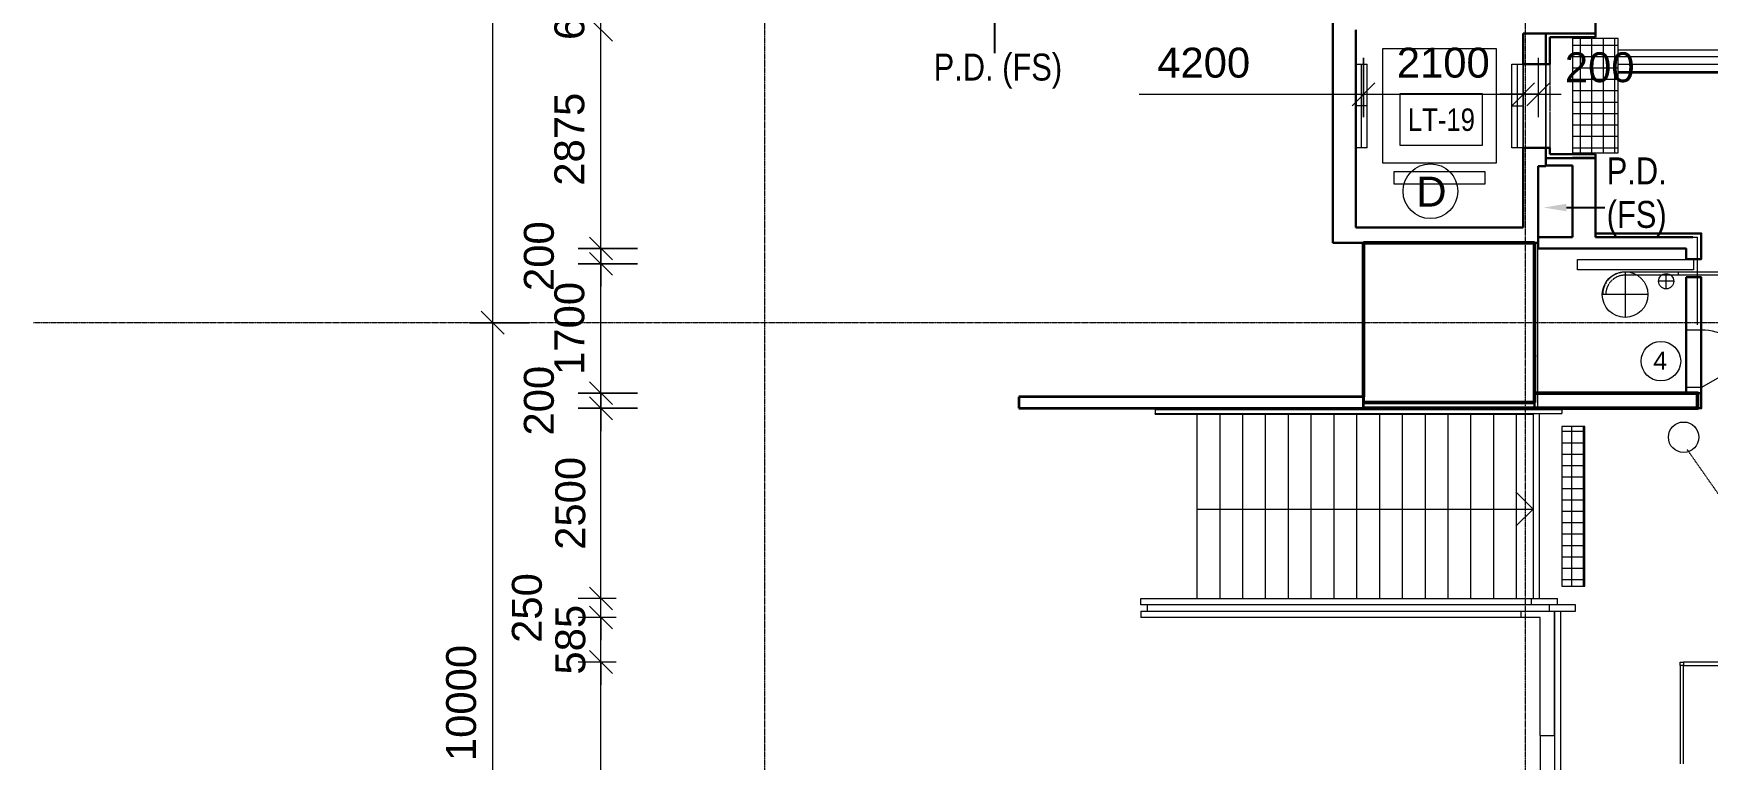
# Model space of a CAD drawing. Header units: millimetres. Extents: x -11708 to 484395, y -10237143 to 211873.
# Drawn here: x 135122 to 157135, y 26763 to 36308 of the extents above; entities that cross this region are included whole.
import ezdxf
from ezdxf import colors
from ezdxf.entities.mleader import LeaderData, LeaderLine
from ezdxf.math import Vec2, Vec3

# ---------------------------------------------------------------- set-up
doc = ezdxf.new("R2010")
doc.units = ezdxf.units.MM
for name, pattern in [('Dash2', [3, 1.5, -1.5]), ('Grid Line', [21, 12, -3, 3, -3]), ('Long Dash', [13.5, 9, -4.5]), ('Overhead', [1.8, 1.2, -0.6])]:
    doc.linetypes.add(name, pattern=pattern)
for name, color, linetype, lineweight in [('0-1', 7, 'Continuous', 5), ('0-2', 7, 'Continuous', 13), ('0-4', 7, 'Continuous', 18), ('A-325-M_DOOR', 31, 'Continuous', 5), ('A-ANNO-DIMS', 7, 'Continuous', 9), ('A-ANNO-DIMS-1', 7, 'Continuous', 5), ('A-ANNO-NOTE', 7, 'Continuous', 5), ('A-DETL', 102, 'Continuous', 5), ('A-DETL-GENF', 7, 'Continuous', 5), ('A-DETL-HDLN-1', 7, 'Dash2', 5), ('A-DOOR', 7, 'Continuous', 5), ('A-DOOR-1', 7, 'Continuous', 9), ('A-DOOR-HDLN', 7, 'Long Dash', 5), ('A-FLOR', 7, 'Continuous', 18), ('A-FLOR-HRAL', 7, 'Continuous', 5), ('A-GENM-1', 7, 'Continuous', 18), ('A-GENM-2', 7, 'Continuous', 9), ('A-GLAZ-CURT-2', 7, 'Continuous', 9), ('Dims-B1-FPARTPLANAT_8-6mPD_dwg-1', 7, 'Continuous', 5), ('G-ANNO-TEXT', 7, 'Continuous', 5), ('I-WALL', 7, 'Continuous', 9), ('I-WALL-3', 7, 'Continuous', 30), ('OAP0503_', 210, 'Continuous', 35), ('OAP280_C', 210, 'Continuous', 50), ('Q-SPCQ', 7, 'Continuous', 5), ('Q-SPCQ-HDLN', 7, 'Overhead', 5), ('S-COLS-3', 7, 'Continuous', 35), ('S-GRID-1', 7, 'Grid Line', 5), ('S-STRS', 7, 'Continuous', 5), ('S-STRS-2', 7, 'Overhead', 5)]:
    doc.layers.add(name, color=color, linetype=linetype, lineweight=lineweight)
doc.layers.add('A-FLOR-HRAL-1', color=7, linetype='Continuous', lineweight=5, true_color=0xdfbfff)
doc.styles.add('Arial', font='arial.ttf', dxfattribs={"height": 491.766467})
doc.styles.add('Arial Narrow', font='ARIALN.TTF', dxfattribs={"height": 353.981763})
doc.styles.add('Arial Narrow_1', font='ARIALN.TTF', dxfattribs={"height": 294.984802})
doc.styles.add('Arial_1', font='arial.ttf', dxfattribs={"height": 393.413174})
doc.styles.add('Arial_7', font='arial.ttf', dxfattribs={"height": 1.967066})
doc.dimstyles.new('Diagonal_-_2_0mm_Arial', dxfattribs={"dimscale": 304.8, "dimtxt": 500, "dimasz": 0.984252, "dimexe": 0.984252, "dimexo": 0.984252, "dimgap": 0.656168, "dimtad": 1, "dimdec": 0, "dimrnd": 5, "dimzin": 0, "dimdsep": 46, "dimtxsty": 'Arial', "dimblk1": 'OBLIQUE', "dimblk2": 'OBLIQUE', "dimsah": 1, "dimcen": 0.09, "dimdle": 0.656168, "dimadec": 0, "dimazin": 0, "dimtfac": 1, "dimtdec": 4, "dimtix": 1, "dimtmove": 0, "dimatfit": 3, "dimfxl": 1, "dimtvp": 1, "dimtolj": 1, "dimtzin": 0, "dimarcsym": 2})

# ---------------------------------------------------------------- blocks, each defined once
blk = doc.blocks.new('Dims-B1-FPARTPLANAT_8-6mPD_dwg__Oblique-5772989-B1_F PART PLAN AT _8_6mPD')
at = {"layer": 'A-ANNO-DIMS-1'}
blk.add_line((-0.5, -0.5), (0.5, 0.5), dxfattribs=at)
blk = doc.blocks.new('_Oblique')
at = {"color": 0, "linetype": 'ByBlock', "lineweight": -2}
blk.add_line((-0.5, -0.5), (0.5, 0.5), dxfattribs=at)
blk = doc.blocks.new('*D363')
at = {"layer": 'A-ANNO-DIMS', "color": 0, "lineweight": -2, "transparency": 16777216}
for p, q in [((64700, 28880), (64700, 29180)), ((64900, 28880), (64400, 28880)), ((64700, 28631), (64700, 28880)), ((64900, 28631), (64400, 28631)), ((64700, 28631), (64700, 28331))]:
    blk.add_line(p, q, dxfattribs=at)
at = {"layer": 'Defpoints', "color": 0, "transparency": 16777216}
for p in [(64700, 28880), (65200, 28880), (65200, 28631)]:
    blk.add_point(p, dxfattribs=at)
at = {"layer": 'A-ANNO-DIMS', "color": 0, "lineweight": -2, "transparency": 16777216, "xscale": 299.9999999999999, "yscale": 299.9999999999999, "zscale": 299.9999999999999}
for p, rotation in [((64700, 28880), 270), ((64700, 28631), 90)]:
    blk.add_blockref('_Oblique', p, dxfattribs=dict(at, rotation=rotation))
at = {"layer": 'A-ANNO-DIMS', "color": 0, "transparency": 16777216, "insert": (63728, 28755), "char_height": 491.77, "attachment_point": 5, "rotation": 90, "style": 'Arial'}
blk.add_mtext('\\A1;{\\H0.8x;250}', dxfattribs=at)
blk = doc.blocks.new('*D364')
at = {"layer": 'A-ANNO-DIMS', "color": 0, "lineweight": -2, "transparency": 16777216}
for p, q in [((64700, 28631), (64700, 28931)), ((64900, 28631), (64400, 28631)), ((64700, 28045), (64700, 28631)), ((64900, 28045), (64400, 28045)), ((64700, 28045), (64700, 27745))]:
    blk.add_line(p, q, dxfattribs=at)
at = {"layer": 'Defpoints', "color": 0, "transparency": 16777216}
for p in [(64700, 28631), (65200, 28631), (65200, 28045)]:
    blk.add_point(p, dxfattribs=at)
at = {"layer": 'A-ANNO-DIMS', "color": 0, "lineweight": -2, "transparency": 16777216, "xscale": 299.9999999999999, "yscale": 299.9999999999999, "zscale": 299.9999999999999}
for p, rotation in [((64700, 28631), 270), ((64700, 28045), 90)]:
    blk.add_blockref('_Oblique', p, dxfattribs=dict(at, rotation=rotation))
at = {"layer": 'A-ANNO-DIMS', "color": 0, "transparency": 16777216, "insert": (64299, 28338), "char_height": 491.77, "attachment_point": 5, "rotation": 90, "style": 'Arial'}
blk.add_mtext('\\A1;{\\H0.8x;585}', dxfattribs=at)
blk = doc.blocks.new('*D365')
at = {"layer": 'A-ANNO-DIMS', "color": 0, "lineweight": -2, "transparency": 16777216}
for p, q in [((64700, 18514), (64700, 28245)), ((64900, 28045), (64400, 28045)), ((64900, 18714), (64400, 18714))]:
    blk.add_line(p, q, dxfattribs=at)
at = {"layer": 'Defpoints', "color": 0, "transparency": 16777216}
for p in [(64700, 28045), (65200, 28045), (65200, 18714)]:
    blk.add_point(p, dxfattribs=at)
at = {"layer": 'A-ANNO-DIMS', "color": 0, "lineweight": -2, "transparency": 16777216, "xscale": 299.9999999999999, "yscale": 299.9999999999999, "zscale": 299.9999999999999}
for p, rotation in [((64700, 28045), 90), ((64700, 18714), 270)]:
    blk.add_blockref('_Oblique', p, dxfattribs=dict(at, rotation=rotation))
at = {"layer": 'A-ANNO-DIMS', "color": 0, "transparency": 16777216, "insert": (64299, 23379), "char_height": 491.77, "attachment_point": 5, "rotation": 90, "style": 'Arial'}
blk.add_mtext('\\A1;{\\H0.8x;9330}', dxfattribs=at)
blk = doc.blocks.new('*D368')
at = {"layer": 'A-ANNO-DIMS', "color": 0, "lineweight": -2, "transparency": 16777216}
for p, q in [((64700, 28680), (64700, 31581)), ((64900, 31381), (64400, 31381)), ((64900, 28880), (64400, 28880))]:
    blk.add_line(p, q, dxfattribs=at)
at = {"layer": 'Defpoints', "color": 0, "transparency": 16777216}
for p in [(64700, 31381), (65200, 31381), (65200, 28880)]:
    blk.add_point(p, dxfattribs=at)
at = {"layer": 'A-ANNO-DIMS', "color": 0, "lineweight": -2, "transparency": 16777216, "xscale": 299.9999999999999, "yscale": 299.9999999999999, "zscale": 299.9999999999999}
for p, rotation in [((64700, 31381), 90), ((64700, 28880), 270)]:
    blk.add_blockref('_Oblique', p, dxfattribs=dict(at, rotation=rotation))
at = {"layer": 'A-ANNO-DIMS', "color": 0, "transparency": 16777216, "insert": (64299, 30131), "char_height": 491.77, "attachment_point": 5, "rotation": 90, "style": 'Arial'}
blk.add_mtext('\\A1;{\\H0.8x;2500}', dxfattribs=at)
blk = doc.blocks.new('ARC_ANN_SYMB_LIFT_ACCESSIBLE - DISABILITY-LIFT-5376428-B1_F PART PLAN AT _8_6mPD')
at = {"layer": 'A-ANNO-NOTE'}
blk.add_circle((0, 0), 1.8, dxfattribs=at)
at = {"layer": 'A-ANNO-NOTE', "insert": (0.07, 0.96), "char_height": 1.97, "width": 2.352, "attachment_point": 2, "line_spacing_factor": 0.938532, "style": 'Arial_7'}
blk.add_mtext('D', dxfattribs=at)
blk = doc.blocks.new('ARC_OPN_INT - 1100x2500-30524581-B1_F PART PLAN AT _8_6mPD')
at = {"layer": 'A-DOOR-HDLN'}
for p, q in [((-550, 25), (550, 25)), ((-550, -25), (550, -25))]:
    blk.add_line(p, q, dxfattribs=at)
blk = doc.blocks.new('Railing - Railing-25996290-B1_F PART PLAN AT _8_6mPD')
at = {"layer": 'A-FLOR-HRAL-1'}
h = blk.add_hatch(color=256, dxfattribs=at)
h.paths.add_polyline_path([(72186, 31306), (72186, 31314), (71986, 31314), (71986, 31306)], flags=0)
h.paths.add_polyline_path([(72186, 31364), (72186, 31371), (71986, 31371), (71986, 31364)], flags=0)
h = blk.add_hatch(color=256, dxfattribs=at)
h.paths.add_polyline_path([(76956, 31306), (76956, 31314), (76747, 31314), (76747, 31306), (76956, 31306)], flags=0)
h.paths.add_polyline_path([(76736, 31306), (76736, 31314), (76447, 31314), (76447, 31306), (76736, 31306)], flags=0)
h.paths.add_polyline_path([(76436, 31306), (76436, 31314), (76147, 31314), (76147, 31306), (76436, 31306)], flags=0)
h.paths.add_polyline_path([(76136, 31306), (76136, 31314), (75847, 31314), (75847, 31306), (76136, 31306)], flags=0)
h.paths.add_polyline_path([(75836, 31306), (75836, 31314), (75547, 31314), (75547, 31306), (75836, 31306)], flags=0)
h.paths.add_polyline_path([(75536, 31306), (75536, 31314), (75247, 31314), (75247, 31306), (75536, 31306)], flags=0)
h.paths.add_polyline_path([(75236, 31306), (75236, 31314), (74947, 31314), (74947, 31306), (75236, 31306)], flags=0)
h.paths.add_polyline_path([(74936, 31306), (74936, 31314), (74647, 31314), (74647, 31306), (74936, 31306)], flags=0)
h.paths.add_polyline_path([(74636, 31306), (74636, 31314), (74347, 31314), (74347, 31306), (74636, 31306)], flags=0)
h.paths.add_polyline_path([(74336, 31306), (74336, 31314), (74047, 31314), (74047, 31306), (74336, 31306)], flags=0)
h.paths.add_polyline_path([(74036, 31306), (74036, 31314), (73747, 31314), (73747, 31306), (74036, 31306)], flags=0)
h.paths.add_polyline_path([(73736, 31306), (73736, 31314), (73447, 31314), (73447, 31306), (73736, 31306)], flags=0)
h.paths.add_polyline_path([(73436, 31306), (73436, 31314), (73147, 31314), (73147, 31306), (73436, 31306)], flags=0)
h.paths.add_polyline_path([(73136, 31306), (73136, 31314), (72847, 31314), (72847, 31306), (73136, 31306)], flags=0)
h.paths.add_polyline_path([(72836, 31306), (72836, 31314), (72547, 31314), (72547, 31306), (72836, 31306)], flags=0)
h.paths.add_polyline_path([(72536, 31306), (72536, 31314), (72186, 31314), (72186, 31306), (72536, 31306)], flags=0)
h.paths.add_polyline_path([(76956, 31364), (76956, 31371), (76747, 31371), (76747, 31364), (76956, 31364)], flags=0)
h.paths.add_polyline_path([(76736, 31364), (76736, 31371), (76447, 31371), (76447, 31364), (76736, 31364)], flags=0)
h.paths.add_polyline_path([(76436, 31364), (76436, 31371), (76147, 31371), (76147, 31364), (76436, 31364)], flags=0)
h.paths.add_polyline_path([(76136, 31364), (76136, 31371), (75847, 31371), (75847, 31364), (76136, 31364)], flags=0)
h.paths.add_polyline_path([(75836, 31364), (75836, 31371), (75547, 31371), (75547, 31364), (75836, 31364)], flags=0)
h.paths.add_polyline_path([(75536, 31364), (75536, 31371), (75247, 31371), (75247, 31364), (75536, 31364)], flags=0)
h.paths.add_polyline_path([(75236, 31364), (75236, 31371), (74947, 31371), (74947, 31364), (75236, 31364)], flags=0)
h.paths.add_polyline_path([(74936, 31364), (74936, 31371), (74647, 31371), (74647, 31364), (74936, 31364)], flags=0)
h.paths.add_polyline_path([(74636, 31364), (74636, 31371), (74347, 31371), (74347, 31364), (74636, 31364)], flags=0)
h.paths.add_polyline_path([(74336, 31364), (74336, 31371), (74047, 31371), (74047, 31364), (74336, 31364)], flags=0)
h.paths.add_polyline_path([(74036, 31364), (74036, 31371), (73747, 31371), (73747, 31364), (74036, 31364)], flags=0)
h.paths.add_polyline_path([(73736, 31364), (73736, 31371), (73447, 31371), (73447, 31364), (73736, 31364)], flags=0)
h.paths.add_polyline_path([(73436, 31364), (73436, 31371), (73147, 31371), (73147, 31364), (73436, 31364)], flags=0)
h.paths.add_polyline_path([(73136, 31364), (73136, 31371), (72847, 31371), (72847, 31364), (73136, 31364)], flags=0)
h.paths.add_polyline_path([(72836, 31364), (72836, 31364), (72836, 31371), (72547, 31371), (72547, 31364)], flags=0)
h.paths.add_polyline_path([(72536, 31364), (72536, 31364), (72536, 31371), (72186, 31371), (72186, 31364)], flags=0)
at = {"layer": 'A-FLOR-HRAL'}
for p, q in [((71986, 31371), (72186, 31371)), ((71986, 31364), (71986, 31371)), ((71986, 31306), (71986, 31314)), ((71986, 31306), (72186, 31306)), ((72186, 31371), (72536, 31371)), ((72186, 31306), (72536, 31306)), ((72546, 31371), (72836, 31371)), ((72546, 31306), (72836, 31306)), ((72846, 31371), (73136, 31371)), ((72846, 31306), (73136, 31306)), ((73146, 31371), (73436, 31371)), ((73146, 31306), (73436, 31306)), ((73446, 31371), (73736, 31371)), ((73446, 31306), (73736, 31306)), ((73746, 31371), (74036, 31371)), ((73746, 31306), (74036, 31306)), ((74046, 31371), (74336, 31371)), ((74046, 31306), (74336, 31306)), ((74346, 31371), (74636, 31371)), ((74346, 31306), (74636, 31306)), ((74646, 31371), (74936, 31371)), ((74646, 31306), (74936, 31306)), ((74946, 31371), (75236, 31371)), ((74946, 31306), (75236, 31306)), ((75246, 31371), (75536, 31371)), ((75246, 31306), (75536, 31306)), ((75546, 31371), (75836, 31371)), ((75546, 31306), (75836, 31306)), ((75846, 31371), (76136, 31371)), ((75846, 31306), (76136, 31306)), ((76146, 31371), (76436, 31371)), ((76146, 31306), (76436, 31306)), ((76446, 31371), (76736, 31371)), ((76446, 31306), (76736, 31306)), ((76746, 31371), (76956, 31371)), ((76746, 31306), (76956, 31306))]:
    blk.add_line(p, q, dxfattribs=at)
blk = doc.blocks.new('Top Rail Type - Top Rail_Internal_-25996295-B1_F PART PLAN AT _8_6mPD')
at = {"layer": 'A-FLOR-HRAL'}
for p, q in [((71986, 31364), (71986, 31314)), ((71986, 31364), (72186, 31364)), ((71986, 31314), (72186, 31314)), ((72186, 31364), (77036, 31364)), ((72186, 31314), (77036, 31314)), ((77036, 31364), (77336, 31364)), ((77036, 31314), (77336, 31314)), ((77336, 31364), (77336, 31314))]:
    blk.add_line(p, q, dxfattribs=at)
blk = doc.blocks.new('IP_STR_ADD_CONC_B101 - IP_STR_ADD_CONC_B101-4694281-B1_F PART PLAN AT _8_6mPD')
at = {"layer": 'A-GENM-2'}
h = blk.add_hatch(dxfattribs=at)
h.set_pattern_fill('FP_22', color=256, style=0, pattern_type=2)
h.set_pattern_definition([(50, (77884.1, 0), (1457.472, -127.512), [152.4, -1676.4]), (355, (77884.1, 0), (-281.94, 1528.454), [121.92, -1341.12]), (100.452, (78005.5, -10.6), (1175.517, 1400.953), [129.52, -1424.72]), (46.185, (77884, 406.4), (2168.64, -336.3), [228.6, -2514.6]), (96.636, (78064.8, 378.4), (1899.22, 1979.42), [194.28, -2137.08]), (351.185, (77884, 406.4), (1899.2, 1979.44), [182.88, -2011.68]), (21, (78087.3, 304.8), (1212.915, -818.12), [152.4, -1676.4]), (326, (78087.3, 304.8), (494.42, 1473.504), [121.92, -1341.12]), (71.452, (78188.4, 236.6), (1707.326, 655.4), [129.52, -1424.72]), (37.5, (77884.1, 0), (24.709, 676.44), [67.056, -1257.808, 67.056, -1294.384, -1346.2]), (37.5, (77884.1, 0), (24.709, 676.44), [-2686.304, 67.056, -1279.144]), (7.5, (77884.1, 0), (534.558, 801.444), [67.056, -709.168, 67.056, -1227.328, -513.08]), (7.5, (77884.1, 0), (534.558, 801.444), [-2070.608, 67.056, -446.024]), (327.5, (77430.95, -0.002), (1084.7275, -45.831), [67.056, -440.944, 67.056, -1517.904, -2103.12]), (327.5, (77430.95, -0.002), (1084.7275, -45.831), [-2092.96, 67.056, -2036.064]), (317.5, (77227.75, -0.003), (1185.035, 203.414), [67.056, -593.344, 67.056, -985.52, -1493.52]), (317.5, (77227.75, -0.003), (1185.035, 203.414), [-1712.976, 67.056, -1426.464])])
h.paths.add_polyline_path([(77020, 31381), (77020, 33556), (76975, 33556), (76975, 31456), (74725, 31456), (74725, 31381), (76731, 31381)], flags=0)
at = {"layer": 'A-GENM-1'}
for p, q in [((77020, 33556), (76975, 33556)), ((76975, 33556), (76975, 31456)), ((77020, 31381), (77020, 33556)), ((76975, 31456), (74725, 31456)), ((74725, 31456), (74725, 31381)), ((74725, 31381), (77020, 31381))]:
    blk.add_line(p, q, dxfattribs=at)
blk = doc.blocks.new('ARC_DOR_INT_ELEVATOR - 1100 x 2500-28348086-B1_F PART PLAN AT _8_6mPD')
at = {"layer": 'A-DOOR'}
for p, q in [((-550, 150), (550, 150)), ((-550, -150), (550, -150))]:
    blk.add_line(p, q, dxfattribs=at)
blk = doc.blocks.new('ARC_LIFT_2 PANEL_CENTER - LT-19 - 1500 x 1500mm-30691968-B1_F PART PLAN AT _8_6mPD')
at = {"layer": 'Q-SPCQ'}
for p, q in [((-570, -150), (-570, 0)), ((-20, -150), (-20, 0)), ((530, 0), (530, -150)), ((-570, -75), (530, -75)), ((-570, -150), (530, -150)), ((730, -350), (-770, -350)), ((-770, -350), (-770, -1850)), ((730, -1850), (730, -350)), ((-885, -500), (-1045, -500)), ((-1045, -500), (-1045, -1700)), ((-885, -1700), (-885, -500)), ((-1045, -1700), (-885, -1700)), ((-770, -1850), (730, -1850)), ((-570, -2200), (-570, -2050)), ((-570, -2050), (530, -2050)), ((-570, -2125), (530, -2125)), ((-570, -2200), (530, -2200)), ((-20, -2050), (-20, -2200)), ((530, -2050), (530, -2200))]:
    blk.add_line(p, q, dxfattribs=at)
blk = doc.blocks.new('A$C41A67BAA')
at = {"layer": 'OAP0503_'}
for p, q in [((-2125, 19025), (-6655, 19025)), ((-6655, 19025), (-6655, 18875)), ((-2125, 18875), (-2125, 19025)), ((-6655, 18875), (-2125, 18875))]:
    blk.add_line(p, q, dxfattribs=at)
at = {"layer": 'OAP280_C'}
for p, q in [((125, 21050), (-2125, 21050)), ((-2125, 21050), (-2125, 19025)), ((125, 18950), (125, 21050)), ((-2125, 18950), (125, 18950))]:
    blk.add_line(p, q, dxfattribs=at)
blk.add_lwpolyline([(129, 19075), (2269, 19075), (2269, 18875), (-2125, 18875)], dxfattribs=at)
blk = doc.blocks.new('ARC_ANN_FIRE-RATING_four_ - none-909737-B2_F PLAN _1 OF 2_')
at = {"layer": 'A-ANNO-NOTE'}
blk.add_circle((0, 0), 1.3, dxfattribs=at)
at = {"layer": 'A-ANNO-NOTE', "insert": (-0.05, 0.62), "char_height": 1.18, "width": 1.0944, "attachment_point": 2, "line_spacing_factor": 0.938532, "style": 'Arial_7'}
blk.add_mtext('4', dxfattribs=at)
blk = doc.blocks.new('Dims-B1-FPARTPLANAT_8-6mPD_dwg-5616331-B1_F PART PLAN AT _8_6mPD')
at = {"layer": 'A-ANNO-DIMS-1'}
for p, q in [((63276.2, 32306.2), (63276.2, 42706.2)), ((64700, 33280.8), (64700, 36555.8)), ((77025.6, 35989.8), (77025.6, 35208.9)), ((71778.6, 35508.9), (74925.6, 35508.9)), ((63276.2, 22306.2), (63276.2, 32706.2))]:
    blk.add_line(p, q, dxfattribs=at)
at = {"layer": 'A-ANNO-DIMS-1', "flags": 128}
for points in [[(64700, 36055.8), (64700, 36355.8), (64700, 37005.8), (64700, 37205.8), (64700, 38355.4), (64700, 38555.4), (64700, 38855.4)], [(74525.6, 35508.9), (77025.6, 35508.9), (77325.6, 35508.9)], [(77025.6, 35508.9), (76825.6, 35508.9), (76525.6, 35508.9)], [(64700, 31380.8), (64700, 33480.8), (64700, 33780.8)], [(64700, 33480.8), (64700, 33280.8), (64700, 32980.8)], [(64700, 31580.8), (64700, 31380.8), (64700, 31080.8)]]:
    blk.add_lwpolyline(points, dxfattribs=at)
for points in [[(74725.6, 35208.9), (74725.6, 35989.8)], [(76825.6, 35208.9), (76825.6, 35989.8)], [(64400, 33480.8), (65181, 33480.8)], [(64400, 33280.8), (65181, 33280.8)], [(62976.2, 32506.2), (63757.2, 32506.2)], [(64400, 31580.8), (65181, 31580.8)], [(64400, 31380.8), (65181, 31380.8)]]:
    blk.add_lwpolyline(points, close=True, dxfattribs=at)
for p, xscale, yscale, zscale, rotation in [((64700, 36355.8), 300.0000000000002, 300.0000000000002, 300.0000000000002, 90), ((64700, 36355.8), 300.0000000000002, 300.0000000000002, 300.0000000000002, 90), ((74725.6, 35508.9), 300, 300, 300, 180), ((77025.6, 35508.9), 300, 300, 300, 180), ((64700, 33480.8), 300, 300, 300, 270), ((64700, 33480.8), 300, 300, 300, 270), ((64700, 33280.8), 300.0000000000002, 300.0000000000002, 300.0000000000002, 90), ((64700, 33280.8), 300.0000000000002, 300.0000000000002, 300.0000000000002, 90), ((63276.2, 32506.2), 300.0000000000002, 300.0000000000002, 300.0000000000002, 90), ((63276.2, 32506.2), 300, 300, 300, 270), ((64700, 31580.8), 300, 300, 300, 270), ((64700, 31580.8), 300, 300, 300, 270), ((64700, 31380.8), 300.0000000000002, 300.0000000000002, 300.0000000000002, 90), ((64700, 31380.8), 300.0000000000002, 300.0000000000002, 300.0000000000002, 90)]:
    blk.add_blockref('Dims-B1-FPARTPLANAT_8-6mPD_dwg__Oblique-5772989-B1_F PART PLAN AT _8_6mPD', p, dxfattribs=dict(xscale=xscale, yscale=yscale, zscale=zscale, rotation=rotation))
at = {"xscale": 300, "yscale": 300, "zscale": 300}
for p in [(74725.6, 35508.9), (76825.6, 35508.9), (76825.6, 35508.9)]:
    blk.add_blockref('Dims-B1-FPARTPLANAT_8-6mPD_dwg__Oblique-5772989-B1_F PART PLAN AT _8_6mPD', p, dxfattribs=at)
at = {"layer": 'A-ANNO-DIMS-1', "char_height": 393.41, "attachment_point": 2, "rotation": 90, "line_spacing_factor": 0.938532, "style": 'Arial_1'}
for s, insert, width in [('650', (64087.3, 36680.8), 1094.4), ('2875', (64087.3, 34918.3), 1459.2), ('200', (63686.4, 33380.8), 1094.4), ('1700', (64087.3, 32430.8), 1459.2), ('200', (63686.4, 31480.8), 1094.4), ('10000', (62663.5, 27506.2), 1824)]:
    blk.add_mtext(s, dxfattribs=dict(at, insert=insert, width=width))
at = {"layer": 'A-ANNO-DIMS-1', "char_height": 393.41, "attachment_point": 2, "line_spacing_factor": 0.938532, "style": 'Arial_1'}
for s, insert, width in [('4200', (72625.6, 36121.6), 1459.2), ('2100', (75775.6, 36121.6), 1459.2), ('200', (77832.8, 36061.2), 1094.4)]:
    blk.add_mtext(s, dxfattribs=dict(at, insert=insert, width=width))
at = {"layer": 'A-ANNO-DIMS'}
for base, p1, p2, picture, middle in [((64700.1, 31380.8), (65200.1, 28880.4), (65200.1, 31380.8), '*D368', (64299.2, 30130.6)), ((64700, 28630.6), (65200.1, 28044.6), (65200, 28630.6), '*D364', (64299.1, 28337.6)), ((64700, 28044.6), (65200.1, 18713.8), (65200.1, 28044.6), '*D365', (64299, 23379.2))]:
    dim = blk.add_linear_dim(base=base, p1=p1, p2=p2, angle=90, text='{\\H0.8x;<>}', dimstyle='Diagonal_-_2_0mm_Arial', override={"dimpost": '<>', "dimtmove": 1, "dimarcsym": 2}, dxfattribs=at)
    dim.commit()
    dim.dimension.update_dxf_attribs({"geometry": picture, "text_midpoint": middle})
dim = blk.add_linear_dim(base=(64700, 28880.4), p1=(65200, 28630.6), p2=(65200.1, 28880.4), angle=90, text='{\\H0.8x;<>}', dimstyle='Diagonal_-_2_0mm_Arial', override={"dimpost": '<>', "dimtmove": 1}, dxfattribs=at)
dim.commit()
dim.dimension.update_dxf_attribs({"geometry": '*D363', "text_midpoint": (64128.7, 28755.5), "dimtype": 128})

msp = doc.modelspace()

# ---------------------------------------------------------------- hatches: boundary and pattern name
at = {"layer": 'A-DETL-GENF'}
h = msp.add_hatch(dxfattribs=at)
h.set_pattern_fill('FP_30', color=256, style=0, pattern_type=2)
h.set_pattern_definition([(90, (274752.27, 9028.29), (-150, 9e-15), []), (180, (274752.27, 9028.29), (2e-14, -150), [])])
h.paths.add_polyline_path([(155520, 29043.1), (155520, 31143.1), (155220, 31143.1), (155220, 29043.1)])

# ---------------------------------------------------------------- linework, layer by layer
at = {"layer": 'A-325-M_DOOR', "lineweight": 9}
for p, q in [((157053.1, 32409), (156853.1, 32409)), ((157053.1, 31653.8), (157707.1, 32031.4)), ((157053.1, 31653.8), (156853.1, 31653.8))]:
    msp.add_line(p, q, dxfattribs=at)
msp.add_arc((157053.1, 31653.8), 755.2, 30.00005, 90.00039, dxfattribs=at)
at = {"layer": 'A-DETL'}
for p, q in [((155359.7, 36240.3), (155359.7, 35640.3)), ((155959.7, 36240.3), (155359.7, 36240.3)), ((155959.7, 35640.3), (155959.7, 36240.3)), ((162259.7, 36090.3), (155959.7, 36090.3)), ((155959.7, 35790.3), (162259.7, 35790.3)), ((155359.7, 35640.3), (155359.7, 35040.3)), ((155959.7, 35040.3), (155959.7, 35640.3)), ((155359.7, 35040.3), (155359.7, 34740.3)), ((155959.7, 34740.3), (155959.7, 35040.3)), ((155359.7, 34740.3), (155959.7, 34740.3)), ((154840, 30055.8), (154613.8, 30282)), ((150420, 30055.8), (154840, 30055.8)), ((154840, 30055.8), (154613.8, 29829.5))]:
    msp.add_line(p, q, dxfattribs=at)
msp.add_lwpolyline([(155220, 31143.1), (155220, 29043.1), (155520, 29043.1), (155520, 31143.1)], close=True, dxfattribs=at)
msp.add_circle((156820.2, 31000.4), 200, dxfattribs=at)
at = {"layer": 'A-DETL-GENF', "linetype": 'Continuous'}
for p, q in [((155359.7, 36156.6), (155959.7, 36156.6)), ((155465.3, 35640.3), (155465.3, 36240.3)), ((155615.3, 35640.3), (155615.3, 36240.3)), ((155765.3, 35640.3), (155765.3, 36240.3)), ((155915.3, 35640.3), (155915.3, 36240.3)), ((155359.7, 36006.6), (155959.7, 36006.6)), ((155959.7, 36006.6), (162859.7, 36006.6)), ((155959.7, 35906.6), (162259.7, 35906.6)), ((155359.7, 35856.6), (155959.7, 35856.6)), ((155359.7, 35706.6), (155959.7, 35706.6)), ((155959.7, 35806.6), (162259.7, 35806.6)), ((155359.7, 35556.6), (155959.7, 35556.6)), ((155465.3, 35040.3), (155465.3, 35640.3)), ((155615.3, 35040.3), (155615.3, 35640.3)), ((155765.3, 35040.3), (155765.3, 35640.3)), ((155915.3, 35040.3), (155915.3, 35640.3)), ((155359.7, 35406.6), (155959.7, 35406.6)), ((155359.7, 35256.6), (155959.7, 35256.6)), ((155359.7, 35106.6), (155959.7, 35106.6)), ((155465.3, 34740.3), (155465.3, 35040.3)), ((155615.3, 34740.3), (155615.3, 35040.3)), ((155765.3, 34740.3), (155765.3, 35040.3)), ((155915.3, 34740.3), (155915.3, 35040.3)), ((155359.7, 34956.6), (155959.7, 34956.6)), ((155359.7, 34806.6), (155959.7, 34806.6))]:
    msp.add_line(p, q, dxfattribs=at)
at = {"layer": 'A-DETL-HDLN-1'}
msp.add_line((159391.2, 27234.7), (156867.5, 30838.9), dxfattribs=at)
at = {"layer": 'A-DOOR'}
msp.add_lwpolyline([(155423.1, 33335), (156951.1, 33335), (156951.1, 33199), (155423.1, 33199.1)], close=True, dxfattribs=at)
at = {"layer": 'A-DOOR-1'}
for points in [[(156940.1, 33630.8), (157003.1, 33630.8)], [(157003.1, 33057.4), (157003.1, 33630.8)], [(157003.1, 32479), (157003.1, 33102.5)], [(157003.1, 31380.9), (157003.1, 31580.8)]]:
    msp.add_lwpolyline(points, dxfattribs=at)
at = {"layer": 'A-FLOR'}
for p, q in [((154709.7, 35905.8), (154709.6, 34805.8)), ((155009.7, 35905.8), (155009.6, 34805.8)), ((154840, 31313.3), (154840, 28880.4)), ((154840, 31380.8), (154840, 31363.3)), ((154920, 31313.3), (154920, 28880.4)), ((154920, 31380.8), (154920, 31363.3)), ((155121, 28715.4), (155121, 17376.6)), ((155201, 28715.4), (155201, 17376.6)), ((156776.2, 28000.4), (156776.2, 28044.4)), ((156776.2, 28044.4), (156820.2, 28044.4)), ((154934.6, 27080.8), (154934.6, 17226.6))]:
    msp.add_line(p, q, dxfattribs=at)
at = {"layer": 'A-GLAZ-CURT-2'}
for p, q in [((156776.2, 28000.4), (156776.2, 26706.6)), ((156820.2, 28000.4), (156776.2, 28000.4)), ((158186.2, 28044.4), (156820.2, 28044.4)), ((156820.2, 28044.4), (156820.2, 28000.4)), ((156820.2, 26706.6), (156820.2, 28000.4)), ((156820.2, 28000.4), (158186.2, 28000.4))]:
    msp.add_line(p, q, dxfattribs=at)
at = {"layer": 'G-ANNO-TEXT', "flags": 128}
msp.add_lwpolyline([(153094.3, 35518.2), (154170.3, 35518.2), (154170.3, 34837.2), (153094.3, 34837.2)], close=True, dxfattribs=at)
at = {"layer": 'I-WALL'}
for p, q in [((149685, 28880.4), (155162.1, 28880.4)), ((149685, 28795.4), (149685, 28880.4)), ((154815.7, 28880.4), (154815.7, 28795.4)), ((155162.1, 28795.4), (155162.1, 28880.4)), ((155397.1, 28795.4), (149685, 28795.4)), ((149685, 28715.4), (155397.1, 28715.4)), ((149685, 28715.4), (149685, 28630.4)), ((154934.6, 28630.4), (149685, 28630.4)), ((149770, 28715.4), (149770, 28795.4)), ((154680.7, 28715.4), (154680.7, 28630.4)), ((154934.6, 27080.8), (154934.6, 28630.4)), ((155050.7, 28795.4), (155050.7, 28715.4)), ((155119.6, 28715.4), (155119.6, 27080.8)), ((155397.1, 28715.4), (155397.1, 28795.4)), ((154934.6, 27080.8), (155119.6, 27080.8))]:
    msp.add_line(p, q, dxfattribs=at)
at = {"layer": 'I-WALL-3'}
for p, q in [((155659.7, 36258.3), (155659.7, 37039.7)), ((152209.7, 36555.8), (152209.6, 33555.8)), ((152509.6, 33755.8), (152509.7, 36355.8)), ((155659.7, 36308.3), (154709.7, 36308.3)), ((154709.7, 36308.3), (154709.7, 35905.8)), ((155009.7, 36308.3), (155009.7, 35905.8)), ((155009.7, 35905.8), (155009.7, 36308.3)), ((155059.7, 36258.3), (155659.7, 36258.3)), ((155059.7, 35905.8), (155059.7, 36258.3)), ((154709.7, 35905.8), (155009.7, 35905.8)), ((155009.7, 35905.8), (155059.7, 35905.8)), ((155009.6, 34805.8), (154709.6, 34805.8)), ((154709.6, 34805.8), (154709.6, 33755.8)), ((155009.6, 34805.8), (155009.6, 34571.3)), ((155059.6, 34805.8), (155009.6, 34805.8)), ((155009.6, 34565.9), (155009.6, 34805.8)), ((155059.6, 34721.3), (155059.6, 34805.8)), ((154909.6, 33555.8), (154909.6, 34565.9)), ((154909.6, 34565.9), (155009.6, 34565.9)), ((155659.6, 34671.3), (155009.6, 34671.3)), ((155009.6, 34571.3), (155359.6, 34571.3)), ((155659.6, 34721.3), (155059.6, 34721.3)), ((155359.6, 34673.3), (155359.6, 34671.3)), ((155659.6, 34673.3), (155359.6, 34673.3)), ((155359.6, 34571.3), (155359.6, 33630.8)), ((155659.6, 34671.3), (155659.6, 34721.3)), ((155659.6, 33630.8), (155659.6, 34673.3)), ((154709.6, 33755.8), (152509.6, 33755.8)), ((156940.1, 33680.8), (155659.6, 33680.8)), ((152209.6, 33555.8), (154909.6, 33555.8)), ((152609.6, 33280.8), (152609.6, 33555.8)), ((155359.6, 33630.8), (154909.6, 33630.8)), ((154909.6, 33630.8), (154909.6, 33480.8)), ((154909.6, 33480.8), (156755.1, 33480.8)), ((156940.1, 33630.8), (155659.6, 33630.8)), ((152609.6, 31530.8), (149662.7, 31530.8)), ((152609.6, 31455.8), (152609.6, 31530.8)), ((156737.1, 31580.8), (154861.3, 31580.8)), ((154861.3, 31580.8), (154861.3, 31380.8)), ((149662.7, 31380.8), (154859.6, 31380.8)), ((154859.6, 31455.8), (152609.6, 31455.8)), ((154859.6, 31380.8), (154859.6, 31455.8)), ((154861.3, 31380.8), (156917.1, 31380.8))]:
    msp.add_line(p, q, dxfattribs=at)
for points in [[(156755.1, 33480.8), (156853.1, 33480.8), (156853.1, 33342.3), (157053.1, 33342.3), (157053.1, 33680.9), (156940.1, 33680.9)], [(156737.1, 31580.8), (157053.1, 31580.8), (157053.1, 31380.8), (156917.1, 31380.8)]]:
    msp.add_lwpolyline(points, dxfattribs=at)
msp.add_lwpolyline([(156853.1, 33102.5), (157053.1, 33102.5), (157053.1, 31580.8), (156853.1, 31580.8)], close=True, dxfattribs=at)
at = {"layer": 'Q-SPCQ'}
for p, q in [((156050.9, 33175.7), (156050.9, 32575.7)), ((156690.9, 33050.7), (156490.9, 33050.7)), ((156590.9, 32950.7), (156590.9, 33150.7)), ((156350.9, 32875.7), (155750.9, 32875.7))]:
    msp.add_line(p, q, dxfattribs=at)
for centre, radius in [((156050.9, 32875.7), 300), ((156590.9, 33050.7), 100)]:
    msp.add_circle(centre, radius, dxfattribs=at)
at = {"layer": 'Q-SPCQ-HDLN'}
for p, q in [((160600.9, 33170.8), (156050.9, 33170.7)), ((160600.9, 33130.8), (156050.9, 33130.7)), ((156750.9, 33130.7), (156750.9, 33170.7)), ((155795.9, 32875.7), (155755.9, 32875.7))]:
    msp.add_line(p, q, dxfattribs=at)
for radius in [295, 255]:
    msp.add_arc((156050.9, 32875.7), radius, 90.0003, 180.0003, dxfattribs=at)
at = {"layer": 'S-COLS-3'}
for p, q in [((154859.6, 33555.8), (152609.6, 33555.8)), ((152609.6, 33555.8), (152609.6, 31455.8)), ((154859.6, 31455.8), (154859.6, 33555.8)), ((152609.6, 31455.8), (154859.6, 31455.8))]:
    msp.add_line(p, q, dxfattribs=at)
at = {"layer": 'S-GRID-1'}
for p, q in [((144734.8, 71409.7), (144734.5, 6132.5)), ((154734.8, 71409.7), (154734.5, 6132.5)), ((191364.2, 32505.6), (135121.9, 32505.9))]:
    msp.add_line(p, q, dxfattribs=at)
at = {"layer": 'S-STRS'}
for p, q in [((150420, 31313.3), (150420, 28880.8)), ((150420, 31380.8), (150420, 31363.3)), ((150720, 31313.3), (150720, 28880.8)), ((150720, 31380.8), (150720, 31363.3)), ((151020, 31313.3), (151020, 28880.8)), ((151020, 31380.8), (151020, 31363.3)), ((151320, 31313.3), (151320, 28880.8)), ((151320, 31380.8), (151320, 31363.3)), ((151620, 31313.3), (151620, 28880.8)), ((151620, 31380.8), (151620, 31363.3)), ((151920, 31313.3), (151920, 28880.8)), ((151920, 31380.8), (151920, 31363.3)), ((152220, 31313.3), (152220, 28880.8)), ((152220, 31380.8), (152220, 31363.3)), ((152520, 31313.3), (152520, 28880.8)), ((152520, 31380.8), (152520, 31363.3)), ((152820, 31313.3), (152820, 28880.8)), ((152820, 31380.8), (152820, 31363.3)), ((153120, 31313.3), (153120, 28880.8)), ((153120, 31380.8), (153120, 31363.3)), ((153420, 31313.3), (153420, 28880.8)), ((153420, 31380.8), (153420, 31363.3)), ((153720, 31313.3), (153720, 28880.8)), ((153720, 31380.8), (153720, 31363.3)), ((154020, 31313.3), (154020, 28880.8)), ((154020, 31380.8), (154020, 31363.3)), ((154320, 31313.3), (154320, 28880.8)), ((154320, 31380.8), (154320, 31363.3)), ((154620, 31313.3), (154620, 28880.8)), ((154620, 31380.8), (154620, 31363.3)), ((150420, 28880.8), (154840, 28880.8))]:
    msp.add_line(p, q, dxfattribs=at)
at = {"layer": 'S-STRS-2'}
for p, q in [((150420, 31313.3), (150420, 28880.8)), ((150420, 31380.8), (150420, 31363.3)), ((150720, 31313.3), (150720, 28880.8)), ((150720, 31380.8), (150720, 31363.3)), ((151020, 31313.3), (151020, 28880.8)), ((151020, 31380.8), (151020, 31363.3)), ((151320, 31313.3), (151320, 28880.8)), ((151320, 31380.8), (151320, 31363.3)), ((151620, 31313.3), (151620, 28880.8)), ((151620, 31380.8), (151620, 31363.3)), ((151920, 31313.3), (151920, 28880.8)), ((151920, 31380.8), (151920, 31363.3)), ((152220, 31313.3), (152220, 28880.8)), ((152220, 31380.8), (152220, 31363.3)), ((152520, 31313.3), (152520, 28880.8)), ((152520, 31380.8), (152520, 31363.3)), ((152820, 31313.3), (152820, 28880.8)), ((152820, 31380.8), (152820, 31363.3)), ((153120, 31313.3), (153120, 28880.8)), ((153120, 31380.8), (153120, 31363.3)), ((153420, 31313.3), (153420, 28880.8)), ((153420, 31380.8), (153420, 31363.3)), ((153720, 31313.3), (153720, 28880.8)), ((153720, 31380.8), (153720, 31363.3)), ((154020, 31313.3), (154020, 28880.8)), ((154020, 31380.8), (154020, 31363.3)), ((154320, 31313.3), (154320, 28880.8)), ((154320, 31380.8), (154320, 31363.3)), ((154620, 31313.3), (154620, 28880.8)), ((154620, 31380.8), (154620, 31363.3))]:
    msp.add_line(p, q, dxfattribs=at)

# ---------------------------------------------------------------- block references
at = {"layer": '0-1'}
for name, p, rotation in [('ARC_OPN_INT - 1100x2500-30524581-B1_F PART PLAN AT _8_6mPD', (155034.6, 35355.8), 269.9996999999998), ('Railing - Railing-25996290-B1_F PART PLAN AT _8_6mPD', (77884.1, 0), 359.9997000009001), ('Top Rail Type - Top Rail_Internal_-25996295-B1_F PART PLAN AT _8_6mPD', (77884.1, 0), 359.9997000009001)]:
    msp.add_blockref(name, p, dxfattribs=dict(at, rotation=rotation))
at = {"layer": '0-2', "rotation": 359.9997000009001}
msp.add_blockref('IP_STR_ADD_CONC_B101 - IP_STR_ADD_CONC_B101-4694281-B1_F PART PLAN AT _8_6mPD', (77884.1, 0), dxfattribs=at)
at = {"layer": '0-4'}
for name, p, rotation in [('ARC_LIFT_2 PANEL_CENTER - LT-19 - 1500 x 1500mm-30691968-B1_F PART PLAN AT _8_6mPD', (152509.6, 35375.8), 89.9997000000001), ('ARC_DOR_INT_ELEVATOR - 1100 x 2500-28348086-B1_F PART PLAN AT _8_6mPD', (154859.6, 35355.8), 89.99969999999918)]:
    msp.add_blockref(name, p, dxfattribs=dict(at, rotation=rotation))
at = {"layer": 'A-ANNO-NOTE', "xscale": 200, "yscale": 200, "zscale": 200}
for name, p in [('ARC_ANN_SYMB_LIFT_ACCESSIBLE - DISABILITY-LIFT-5376428-B1_F PART PLAN AT _8_6mPD', (153490.4, 34234.5)), ('ARC_ANN_FIRE-RATING_four_ - none-909737-B2_F PLAN _1 OF 2_', (156521.9, 32000.3))]:
    msp.add_blockref(name, p, dxfattribs=at)
at = {"layer": 'Dims-B1-FPARTPLANAT_8-6mPD_dwg-1'}
msp.add_blockref('Dims-B1-FPARTPLANAT_8-6mPD_dwg-5616331-B1_F PART PLAN AT _8_6mPD', (77884.1, 0), dxfattribs=at)
at = {"layer": 'I-WALL-3'}
msp.add_blockref('A$C41A67BAA', (154734.5, 12505.8), dxfattribs=at)

# ---------------------------------------------------------------- texts
at = {"layer": 'G-ANNO-TEXT', "attachment_point": 1, "line_spacing_factor": 0.968573}
for s, insert, char_height, width, style in [('P.D. (FS)', (146958.6, 36043.9), 353.98, 1724.227, 'Arial Narrow'), ('LT-19', (153194.3, 35322.7), 294.98, 1051.2, 'Arial Narrow_1'), ('P.D.\\P(FS)', (155809.2, 34678.5), 353.98, 1054.039, 'Arial Narrow')]:
    msp.add_mtext(s, dxfattribs=dict(at, insert=insert, char_height=char_height, width=width, style=style))

# ---------------------------------------------------------------- leaders
at = {"layer": 'G-ANNO-TEXT'}
ml = msp.add_multileader_mtext('Standard', dxfattribs=at)
ml.set_content('', color=256)
ml.set_leader_properties()
ml.build(insert=Vec2(0, 0))
ml.multileader.update_dxf_attribs({"text_right_attachment_type": 6, "dogleg_length": 0.36, "arrow_head_size": 300})
ctx = ml.context
ctx.base_point, ctx.char_height, ctx.arrow_head_size, ctx.landing_gap_size, ctx.plane_origin, ctx.plane_x_axis, ctx.plane_y_axis = Vec3(147759.1, 36050), 0.18, 300, 0.09, Vec3(147759.6, 36050.3), Vec3(0.804794, 0.5935542), Vec3(-0.5935542, 0.804794)
ctx.right_attachment = 6
notes = []
notes.append((ctx, [(0, (1, 1, 0), (147759.6, 36050.3), (-0.804794, -0.5935542), 0.36, [(0, [(147759, 36928)], 0, [])])]))
ctx.mtext.insert, ctx.mtext.text_direction, ctx.mtext.rotation, ctx.mtext.flow_direction = Vec3(147759.1, 36050.2), Vec3(0.804794, 0.5935542), 0.635468, 5
ml = msp.add_multileader_mtext('Standard', dxfattribs=at)
ml.set_content('', color=256)
ml.set_leader_properties()
ml.build(insert=Vec2(0, 0))
ml.multileader.update_dxf_attribs({"text_right_attachment_type": 6, "dogleg_length": 0.36, "arrow_head_size": 300})
ctx = ml.context
ctx.base_point, ctx.char_height, ctx.arrow_head_size, ctx.landing_gap_size, ctx.plane_origin, ctx.plane_x_axis, ctx.plane_y_axis = Vec3(155786.4, 34019.6), 0.18, 300, 0.09, Vec3(155649.5, 34020.1), Vec3(-0.5931794, 0.8050703), Vec3(-0.8050703, -0.5931794)
ctx.right_attachment = 6
notes.append((ctx, [(0, (1, 1, 0), (155786.2, 34020.1), (0.5931794, -0.8050703), 0.36, [(0, [(154978.5, 34019.8)], 0, [])])]))
ctx.mtext.insert, ctx.mtext.text_direction, ctx.mtext.rotation, ctx.mtext.flow_direction = Vec3(155786.3, 34019.6), Vec3(-0.5931794, 0.8050703), 2.2057987, 5
for ctx, leaders in notes:
    for number, flags, end, landing, length, lines in leaders:
        leader = LeaderData()
        leader.index, (leader.has_last_leader_line, leader.has_dogleg_vector, leader.attachment_direction) = number, flags
        leader.last_leader_point, leader.dogleg_vector, leader.dogleg_length = Vec3(end), Vec3(landing), length
        for number, points, colour, breaks in lines:
            line = LeaderLine()
            line.index, line.vertices, line.color, line.breaks = number, Vec3.list(points), colors.encode_raw_color(colour), breaks
            leader.lines.append(line)
        ctx.leaders.append(leader)

doc.saveas('drawing.dxf')
